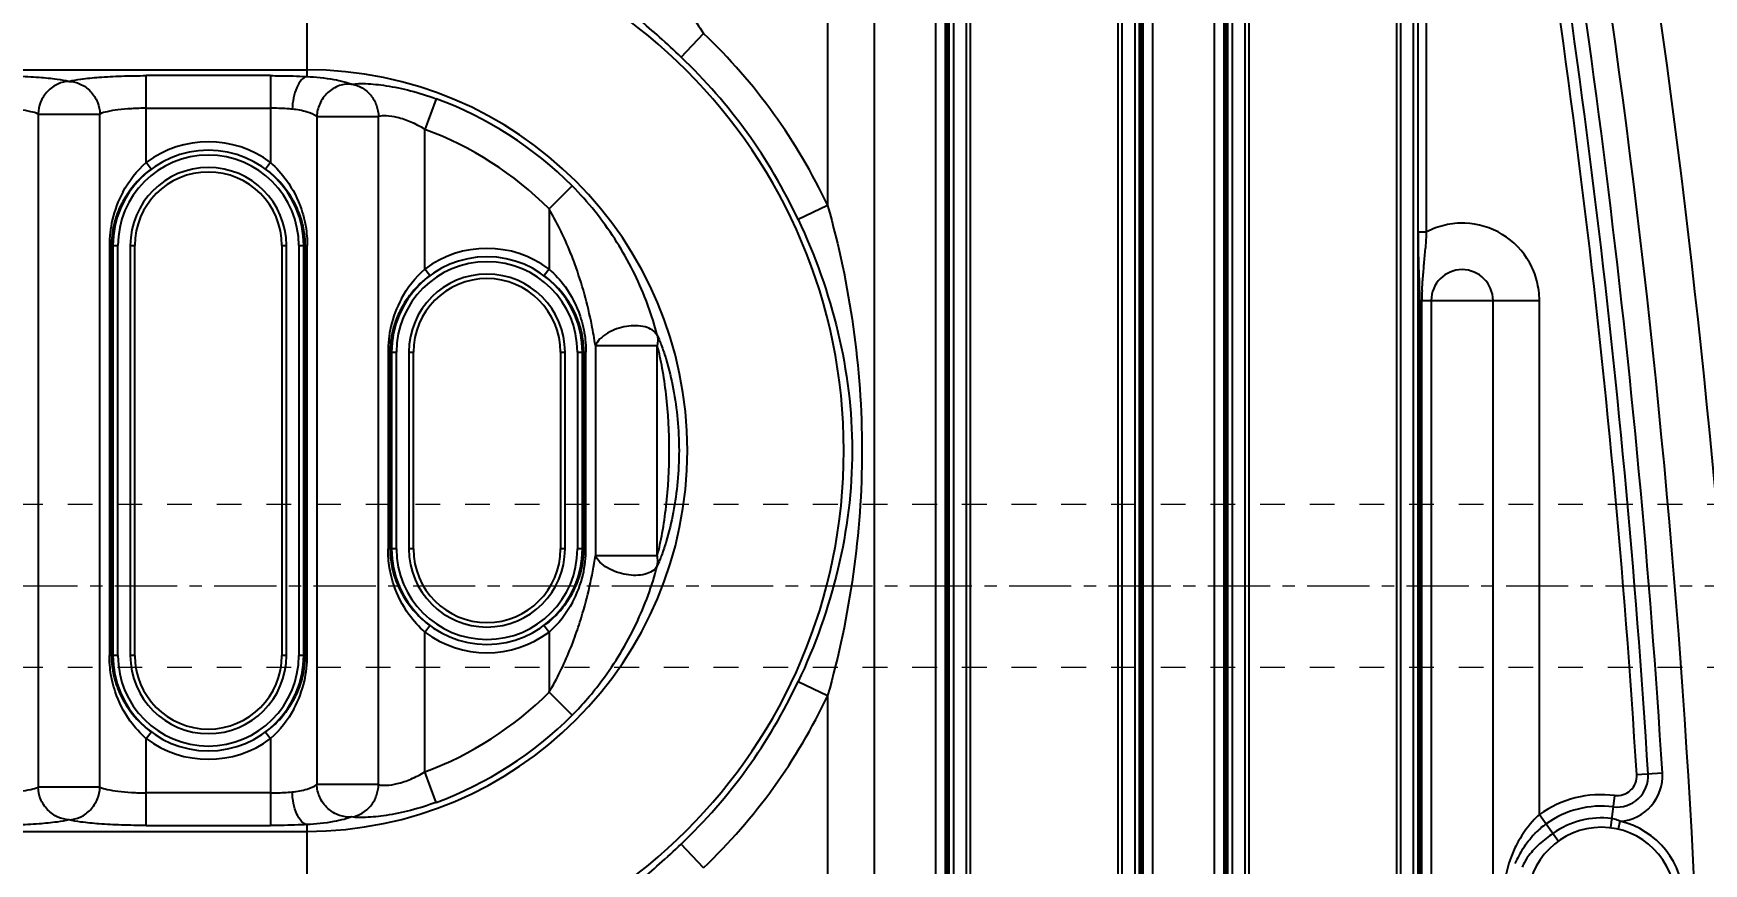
# Model space of a CAD drawing. Header units: millimetres. Extents: x 1147 to 12155, y -6137 to -4403.
# Drawn here: x 2964.9 to 3067.4, y -5227.8 to -5176.9 of the extents above; entities that cross this region are included whole.
import ezdxf

# ---------------------------------------------------------------- set-up
doc = ezdxf.new("R2010")
doc.units = ezdxf.units.MM
doc.header["$LTSCALE"] = 16.335
doc.header["$PDMODE"] = 3
doc.header["$PDSIZE"] = 0.3125
doc.linetypes.add('CENTER', pattern=[0.6, 0.375, -0.075, 0.075, -0.075])
doc.linetypes.add('HIDDEN', pattern=[0.2, 0.1, -0.1])
doc.layers.get('0').update_dxf_attribs({"linetype": 'CONTINUOUS'})
doc.layers.get('Defpoints').update_dxf_attribs({"linetype": 'CONTINUOUS'})
doc.layers.add('cool', color=153, linetype='HIDDEN', lineweight=9)
doc.styles.get("Standard").update_dxf_attribs({"font": 'txt', "width": 0.8})
doc.dimstyles.get("Standard").update_dxf_attribs({"dimtxt": 0.15625, "dimasz": 0.1875, "dimexe": 0.125, "dimexo": 0.0625, "dimtad": 0, "dimtih": 1, "dimtoh": 1, "dimdsep": 46, "dimtxsty": 'Standard', "dimcen": 0.09, "dimadec": 0, "dimazin": 0, "dimtp": 0.01, "dimtm": 0.01, "dimtfac": 1, "dimtofl": 0, "dimtmove": 0, "dimatfit": 3, "dimfxl": 0, "dimtolj": 1, "dimarcsym": 0})

# ---------------------------------------------------------------- blocks, each defined once
blk = doc.blocks.new('*D736')
at = {"color": 4, "lineweight": -2}
for p, q in [((3124.12, -5230.77), (3144.12, -5227.46)), ((3144.12, -5227.46), (3164.12, -5227.46)), ((2956.99, -5230.77), (3124.12, -5230.77))]:
    blk.add_line(p, q, dxfattribs=at)
at = {"layer": 'Defpoints', "color": 0}
for p in [(3164.12, -5227.46), (2956.93, -5230.77), (2876.63, -5263.77)]:
    blk.add_point(p, dxfattribs=at)
at = {"color": 6, "insert": (3175.85, -5227.46), "char_height": 8, "attachment_point": 5}
blk.add_mtext('\\A1;33.00', dxfattribs=at)
blk = doc.blocks.new('*D737')
at = {"color": 4, "lineweight": -2}
blk.add_line((3081.14, -5193.41), (3164.12, -5193.41), dxfattribs=at)
at = {"layer": 'Defpoints', "color": 0}
for p in [(3081.08, -5193.41), (3164.12, -5193.41), (2876.63, -5263.77)]:
    blk.add_point(p, dxfattribs=at)
at = {"color": 6, "insert": (3176.39, -5193.41), "char_height": 8, "attachment_point": 5}
blk.add_mtext('\\A1;70.36', dxfattribs=at)
blk = doc.blocks.new('*D738')
at = {"color": 4, "lineweight": -2}
blk.add_line((3122.57, -5210.77), (3167.71, -5210.77), dxfattribs=at)
at = {"layer": 'Defpoints', "color": 0}
for p in [(3122.51, -5210.77), (3167.71, -5210.77), (2876.63, -5263.77)]:
    blk.add_point(p, dxfattribs=at)
at = {"color": 6, "insert": (3179.44, -5210.77), "char_height": 8, "attachment_point": 5}
blk.add_mtext('\\A1;53.00', dxfattribs=at)
blk = doc.blocks.new('*D739')
at = {"color": 4, "lineweight": -2}
for p, q in [((3124.12, -5174.27), (3144.12, -5170.84)), ((3144.12, -5170.84), (3164.12, -5170.84)), ((2956.99, -5174.27), (3124.12, -5174.27))]:
    blk.add_line(p, q, dxfattribs=at)
at = {"layer": 'Defpoints', "color": 0}
for p in [(3164.12, -5170.84), (2956.93, -5174.27), (2876.63, -5263.77)]:
    blk.add_point(p, dxfattribs=at)
at = {"color": 6, "insert": (3176.39, -5170.84), "char_height": 8, "attachment_point": 5}
blk.add_mtext('\\A1;89.50', dxfattribs=at)
blk = doc.blocks.new('*D740')
at = {"color": 4, "lineweight": -2}
blk.add_line((3089.1, -5158.77), (3164.12, -5158.77), dxfattribs=at)
at = {"layer": 'Defpoints', "color": 0}
for p in [(3089.03, -5158.77), (3164.12, -5158.77), (2876.63, -5263.77)]:
    blk.add_point(p, dxfattribs=at)
at = {"color": 6, "insert": (3177.45, -5158.77), "char_height": 8, "attachment_point": 5}
blk.add_mtext('\\A1;105.00', dxfattribs=at)
blk = doc.blocks.new('*D741')
at = {"color": 4, "lineweight": -2}
blk.add_line((3078.89, -5123.77), (3164.12, -5123.77), dxfattribs=at)
at = {"layer": 'Defpoints', "color": 0}
for p in [(3078.83, -5123.77), (3164.12, -5123.77), (2876.63, -5263.77)]:
    blk.add_point(p, dxfattribs=at)
at = {"color": 6, "insert": (3177.45, -5123.77), "char_height": 8, "attachment_point": 5}
blk.add_mtext('\\A1;140.00', dxfattribs=at)
blk = doc.blocks.new('*D742')
at = {"color": 4, "lineweight": -2}
blk.add_line((3096.7, -5102.77), (3164.12, -5102.77), dxfattribs=at)
at = {"layer": 'Defpoints', "color": 0}
for p in [(3096.64, -5102.77), (3164.12, -5102.77), (2876.63, -5263.77)]:
    blk.add_point(p, dxfattribs=at)
at = {"color": 6, "insert": (3176.92, -5102.77), "char_height": 8, "attachment_point": 5}
blk.add_mtext('\\A1;161.00', dxfattribs=at)
blk = doc.blocks.new('*D743')
at = {"color": 4, "lineweight": -2}
blk.add_line((2891.09, -5078.77), (3164.12, -5078.77), dxfattribs=at)
at = {"layer": 'Defpoints', "color": 0}
for p in [(2891.03, -5078.77), (3164.12, -5078.77), (2876.63, -5263.77)]:
    blk.add_point(p, dxfattribs=at)
at = {"color": 6, "insert": (3177.99, -5078.77), "char_height": 8, "attachment_point": 5}
blk.add_mtext('\\A1;185.00', dxfattribs=at)
blk = doc.blocks.new('*D744')
at = {"color": 4, "lineweight": -2}
for p, q in [((2953.09, -5083.77), (3124.12, -5083.77)), ((3124.12, -5083.77), (3144.12, -5090.06)), ((3144.12, -5090.06), (3164.12, -5090.06))]:
    blk.add_line(p, q, dxfattribs=at)
at = {"layer": 'Defpoints', "color": 0}
for p in [(2953.03, -5083.77), (3164.12, -5090.06), (2876.63, -5263.77)]:
    blk.add_point(p, dxfattribs=at)
at = {"color": 6, "insert": (3177.45, -5090.06), "char_height": 8, "attachment_point": 5}
blk.add_mtext('\\A1;180.00', dxfattribs=at)
blk = doc.blocks.new('*D745')
at = {"color": 4, "lineweight": -2}
blk.add_line((3132.69, -5058.77), (3164.12, -5058.77), dxfattribs=at)
at = {"layer": 'Defpoints', "color": 0}
for p in [(3132.63, -5058.77), (3164.12, -5058.77), (2876.63, -5263.77)]:
    blk.add_point(p, dxfattribs=at)
at = {"color": 6, "insert": (3178.52, -5058.77), "char_height": 8, "attachment_point": 5}
blk.add_mtext('\\A1;205.00', dxfattribs=at)
blk = doc.blocks.new('*D759')
at = {"color": 4, "lineweight": -2}
for p, q in [((3001.43, -5040.27), (3001.43, -5020.27)), ((3001.63, -5059.37), (3001.43, -5040.27)), ((3001.63, -5079.31), (3001.63, -5059.37))]:
    blk.add_line(p, q, dxfattribs=at)
at = {"layer": 'Defpoints', "color": 0}
for p in [(3001.43, -5020.27), (3001.63, -5079.37), (2876.63, -5263.77)]:
    blk.add_point(p, dxfattribs=at)
at = {"color": 6, "insert": (3001.43, -5006.4), "char_height": 8, "attachment_point": 5, "rotation": 90}
blk.add_mtext('\\A1;125.00', dxfattribs=at)
blk = doc.blocks.new('*D760')
at = {"color": 4, "lineweight": -2}
blk.add_line((3074.43, -5119.31), (3074.43, -5020.27), dxfattribs=at)
at = {"layer": 'Defpoints', "color": 0}
for p in [(3074.43, -5020.27), (3074.43, -5119.37), (2876.63, -5263.77)]:
    blk.add_point(p, dxfattribs=at)
at = {"color": 6, "insert": (3074.43, -5005.87), "char_height": 8, "attachment_point": 5, "rotation": 90}
blk.add_mtext('\\A1;197.80', dxfattribs=at)
blk = doc.blocks.new('*D761')
at = {"color": 4, "lineweight": -2}
for p, q in [((3085.72, -5040.27), (3085.72, -5020.27)), ((3076.13, -5060.27), (3085.72, -5040.27)), ((3076.13, -5188.4), (3076.13, -5060.27))]:
    blk.add_line(p, q, dxfattribs=at)
at = {"layer": 'Defpoints', "color": 0}
for p in [(3085.72, -5020.27), (3076.13, -5188.46), (2876.63, -5263.77)]:
    blk.add_point(p, dxfattribs=at)
at = {"color": 6, "insert": (3085.72, -5005.87), "char_height": 8, "attachment_point": 5, "rotation": 90}
blk.add_mtext('\\A1;199.50', dxfattribs=at)
blk = doc.blocks.new('*D762')
at = {"color": 4, "lineweight": -2}
for p, q in [((3097.94, -5040.27), (3097.94, -5020.27)), ((3084.63, -5060.27), (3097.94, -5040.27)), ((3084.63, -5154.31), (3084.63, -5060.27))]:
    blk.add_line(p, q, dxfattribs=at)
at = {"layer": 'Defpoints', "color": 0}
for p in [(3097.94, -5020.27), (3084.63, -5154.37), (2876.63, -5263.77)]:
    blk.add_point(p, dxfattribs=at)
at = {"color": 6, "insert": (3097.94, -5005.87), "char_height": 8, "attachment_point": 5, "rotation": 90}
blk.add_mtext('\\A1;208.00', dxfattribs=at)
blk = doc.blocks.new('*D763')
at = {"color": 4, "lineweight": -2}
for p, q in [((3108.39, -5040.27), (3108.39, -5020.27)), ((3098.63, -5060.27), (3108.39, -5040.27)), ((3098.63, -5234.31), (3098.63, -5060.27))]:
    blk.add_line(p, q, dxfattribs=at)
at = {"layer": 'Defpoints', "color": 0}
for p in [(3108.39, -5020.27), (3098.63, -5234.37), (2876.63, -5263.77)]:
    blk.add_point(p, dxfattribs=at)
at = {"color": 6, "insert": (3108.39, -5005.33), "char_height": 8, "attachment_point": 5, "rotation": 90}
blk.add_mtext('\\A1;222.00', dxfattribs=at)
blk = doc.blocks.new('*D764')
at = {"color": 4, "lineweight": -2}
for p, q in [((3119.57, -5040.27), (3119.57, -5020.27)), ((3106.63, -5060.27), (3119.57, -5040.27)), ((3106.63, -5188.95), (3106.63, -5060.27))]:
    blk.add_line(p, q, dxfattribs=at)
at = {"layer": 'Defpoints', "color": 0}
for p in [(3119.57, -5020.27), (3106.63, -5189.01), (2876.63, -5263.77)]:
    blk.add_point(p, dxfattribs=at)
at = {"color": 6, "insert": (3119.57, -5005.87), "char_height": 8, "attachment_point": 5, "rotation": 90}
blk.add_mtext('\\A1;230.00', dxfattribs=at)
blk = doc.blocks.new('*D765')
at = {"color": 4, "lineweight": -2}
for p, q in [((3130.86, -5040.27), (3130.86, -5020.27)), ((3121.63, -5045.4), (3130.86, -5040.27)), ((3121.63, -5065.34), (3121.63, -5045.4))]:
    blk.add_line(p, q, dxfattribs=at)
at = {"layer": 'Defpoints', "color": 0}
for p in [(3130.86, -5020.27), (3121.63, -5065.4), (2876.63, -5263.77)]:
    blk.add_point(p, dxfattribs=at)
at = {"color": 6, "insert": (3130.86, -5005.33), "char_height": 8, "attachment_point": 5, "rotation": 90}
blk.add_mtext('\\A1;245.00', dxfattribs=at)

msp = doc.modelspace()

# ---------------------------------------------------------------- linework, layer by layer
at = {"color": 7, "linetype": 'Continuous'}
for p, q in [((3016.511, -5134.19), (3016.511, -5383.353)), ((3020.302, -5383.353), (3020.302, -5134.19)), ((3033.604, -5136.352), (3033.604, -5381.322)), ((3037.395, -5381.322), (3037.395, -5136.352)), ((3020.882, -5139.419), (3020.882, -5244.192)), ((3021.006, -5244.192), (3021.006, -5139.419)), ((3021.102, -5139.419), (3021.102, -5244.192)), ((3021.402, -5244.192), (3021.402, -5139.419)), ((3022.163, -5139.419), (3022.163, -5244.192)), ((3022.439, -5244.192), (3022.439, -5139.419)), ((3031.467, -5139.419), (3031.467, -5244.192)), ((3031.743, -5244.192), (3031.743, -5139.419)), ((3032.504, -5139.419), (3032.504, -5244.192)), ((3032.805, -5244.192), (3032.805, -5139.419)), ((3032.9, -5139.419), (3032.9, -5244.192)), ((3033.024, -5244.192), (3033.024, -5139.419)), ((3037.975, -5153.697), (3037.975, -5244.192)), ((3038.1, -5244.192), (3038.1, -5153.697)), ((3038.195, -5153.697), (3038.195, -5244.192)), ((3038.496, -5244.192), (3038.496, -5153.697)), ((3039.257, -5153.697), (3039.257, -5244.192)), ((3039.533, -5244.192), (3039.533, -5153.697)), ((3048.56, -5153.697), (3048.56, -5244.192)), ((3048.836, -5244.192), (3048.836, -5153.697)), ((3049.597, -5153.697), (3049.597, -5244.192)), ((3049.898, -5244.192), (3049.898, -5153.697)), ((3050.412, -5189.056), (3050.412, -5153.697)), ((3013.667, -5163.824), (3013.667, -5187.442)), ((2981.706, -5169.093), (2981.706, -5179.526)), ((3004.673, -5178.329), (3006.052, -5176.881)), ((2945.345, -5179.109), (2981.706, -5179.109)), ((2971.865, -5184.795), (2971.865, -5179.471)), ((2979.48, -5179.471), (2971.865, -5179.471)), ((2979.48, -5179.471), (2979.48, -5184.795)), ((2971.865, -5181.471), (2979.48, -5181.471)), ((2989.649, -5180.887), (2988.958, -5182.764)), ((2965.23, -5181.823), (2965.23, -5223.104)), ((2965.23, -5181.823), (2969.021, -5181.823)), ((2969.021, -5223.104), (2969.021, -5181.823)), ((2982.324, -5181.977), (2986.115, -5181.977)), ((2982.324, -5181.977), (2982.324, -5222.95)), ((2986.115, -5222.95), (2986.115, -5181.977)), ((2988.958, -5191.33), (2988.958, -5182.764)), ((2972.165, -5185.196), (2971.865, -5184.795)), ((2979.48, -5184.795), (2979.18, -5185.196)), ((2997.991, -5186.233), (2996.574, -5187.645)), ((2996.574, -5187.645), (2996.574, -5191.33)), ((3013.667, -5187.442), (3011.857, -5188.293)), ((2969.726, -5189.895), (2969.601, -5189.895)), ((2969.601, -5189.895), (2969.601, -5215.032)), ((2969.726, -5215.032), (2969.726, -5189.895)), ((2969.821, -5189.895), (2970.122, -5189.895)), ((2969.821, -5189.895), (2969.821, -5215.032)), ((2970.122, -5215.032), (2970.122, -5189.895)), ((2970.883, -5189.895), (2971.159, -5189.895)), ((2970.883, -5189.895), (2970.883, -5215.032)), ((2971.159, -5215.032), (2971.159, -5189.895)), ((2980.186, -5189.895), (2980.462, -5189.895)), ((2980.186, -5189.895), (2980.186, -5215.032)), ((2980.462, -5215.032), (2980.462, -5189.895)), ((2981.223, -5189.895), (2981.524, -5189.895)), ((2981.223, -5189.895), (2981.223, -5215.032)), ((2981.524, -5215.032), (2981.524, -5189.895)), ((2981.619, -5189.895), (2981.744, -5189.895)), ((2981.619, -5189.895), (2981.619, -5215.032)), ((2981.744, -5215.032), (2981.744, -5189.895)), ((3049.91, -5189.056), (3050.412, -5189.056)), ((2989.258, -5191.732), (2988.958, -5191.33)), ((2996.574, -5191.33), (2996.274, -5191.732)), ((3049.993, -5193.263), (3057.332, -5193.263)), ((3049.993, -5193.263), (3049.993, -5244.192)), ((3050.118, -5244.192), (3050.118, -5193.263)), ((3050.698, -5193.263), (3050.698, -5324.28)), ((3054.489, -5324.28), (3054.489, -5193.263)), ((3057.332, -5224.791), (3057.332, -5193.263)), ((2999.417, -5196.016), (3003.208, -5196.016)), ((2999.417, -5196.016), (2999.417, -5208.911)), ((3003.208, -5208.911), (3003.208, -5196.016)), ((2986.819, -5196.431), (2986.695, -5196.43)), ((2986.695, -5196.43), (2986.695, -5208.497)), ((2986.819, -5208.497), (2986.819, -5196.431)), ((2986.915, -5196.431), (2987.215, -5196.431)), ((2986.915, -5196.431), (2986.915, -5208.497)), ((2987.215, -5208.497), (2987.215, -5196.431)), ((2987.976, -5196.431), (2988.252, -5196.431)), ((2987.976, -5196.431), (2987.976, -5208.497)), ((2988.252, -5208.497), (2988.252, -5196.431)), ((2997.28, -5196.431), (2997.556, -5196.431)), ((2997.28, -5196.431), (2997.28, -5208.497)), ((2997.556, -5208.497), (2997.556, -5196.431)), ((2998.317, -5196.431), (2998.618, -5196.431)), ((2998.317, -5196.431), (2998.317, -5208.497)), ((2998.618, -5208.497), (2998.618, -5196.431)), ((2998.713, -5196.431), (2998.837, -5196.431)), ((2998.713, -5196.431), (2998.713, -5208.497)), ((2998.837, -5208.497), (2998.837, -5196.431)), ((2986.819, -5208.497), (2986.695, -5208.497)), ((2987.215, -5208.497), (2986.915, -5208.497)), ((2988.252, -5208.497), (2987.976, -5208.497)), ((2997.556, -5208.497), (2997.28, -5208.497)), ((2998.618, -5208.497), (2998.317, -5208.497)), ((2998.713, -5208.497), (2998.837, -5208.497)), ((3003.208, -5208.911), (2999.417, -5208.911)), ((2988.958, -5213.597), (2989.258, -5213.195)), ((2996.274, -5213.195), (2996.574, -5213.597)), ((2988.958, -5222.163), (2988.958, -5213.597)), ((2996.574, -5213.597), (2996.574, -5217.282)), ((2969.726, -5215.032), (2969.601, -5215.032)), ((2970.122, -5215.032), (2969.821, -5215.032)), ((2971.159, -5215.032), (2970.883, -5215.032)), ((2980.462, -5215.032), (2980.186, -5215.032)), ((2981.524, -5215.032), (2981.223, -5215.032)), ((2981.619, -5215.032), (2981.744, -5215.032)), ((2997.991, -5218.694), (2996.574, -5217.282)), ((3011.857, -5216.634), (3013.667, -5217.485)), ((3013.667, -5217.485), (3013.667, -5241.103)), ((2971.865, -5220.132), (2972.165, -5219.731)), ((2971.865, -5225.456), (2971.865, -5220.132)), ((2979.18, -5219.731), (2979.48, -5220.132)), ((2979.48, -5220.132), (2979.48, -5225.456)), ((2989.649, -5224.04), (2988.958, -5222.163)), ((3064.875, -5222.247), (3063.303, -5222.345)), ((2969.021, -5223.104), (2965.23, -5223.104)), ((2979.48, -5223.456), (2971.865, -5223.456)), ((2986.115, -5222.95), (2982.324, -5222.95)), ((3061.95, -5223.619), (3061.702, -5225.607)), ((2971.865, -5225.456), (2979.48, -5225.456)), ((2981.706, -5225.401), (2981.706, -5235.834)), ((3057.332, -5224.791), (3058.497, -5226.42)), ((3062.274, -5225.199), (3062.161, -5225.688)), ((2945.345, -5225.818), (2981.706, -5225.818)), ((3006.052, -5228.046), (3004.673, -5226.598))]:
    msp.add_line(p, q, dxfattribs=at)
for centre, radius, start, end in [((2474.431, -5258.772), 601.639, 6.961913, 10.727289), ((2474.431, -5258.772), 596.119, 349.272711, 10.727289), ((2474.431, -5258.772), 600.652, 6.961913, 10.727289), ((2474.431, -5258.772), 590.698, 3.539745, 10.727289), ((2474.431, -5258.772), 591.573, 3.539821, 10.727289), ((2474.431, -5258.772), 593.158, 349.272711, 10.727289), ((2474.431, -5258.772), 589.998, 3.539745, 10.727289), ((2981.706, -5202.464), 32.954, 270, 90), ((2981.706, -5202.464), 35.316, 25.17253, 46.419), ((2981.706, -5202.464), 33.316, 25.17253, 46.419), ((2981.706, -5202.464), 23.354, 270, 90), ((2981.706, -5202.464), 22.992, 44.90424, 69.78839), ((2975.673, -5189.895), 6.365, 53.25404, 126.74596), ((2981.706, -5202.464), 20.992, 44.90424, 69.78839), ((2975.673, -5189.895), 5.852, 0, 180), ((2975.673, -5189.895), 5.551, 0, 180), ((2975.673, -5189.895), 4.79, 0, 180), ((2975.906, -5190.222), 6.265, 126.67154, 140.62332), ((2975.673, -5189.895), 4.514, 0, 180), ((2975.432, -5190.229), 6.275, 42.45432, 53.32018), ((2976.466, -5189.862), 6.86, 151.70951, 167.07638), ((2975.777, -5190.114), 6.097, 140.63545, 149.13661), ((2975.451, -5189.951), 5.732, 157.87532, 165.89125), ((2975.629, -5190.025), 5.924, 149.14275, 157.86892), ((2976.587, -5189.899), 6.985, 167.0025, 179.96792), ((2975.29, -5189.909), 5.565, 165.90603, 173.29158), ((2975.989, -5189.912), 5.631, 0.17075, 11.28696), ((2975.181, -5189.895), 5.455, 173.30508, 179.99397), ((2992.766, -5196.431), 5.852, 0, 180), ((2992.766, -5196.431), 5.551, 0, 180), ((2992.766, -5196.431), 6.365, 53.25404, 126.74596), ((2992.766, -5196.431), 4.79, 0, 180), ((2993, -5196.757), 6.265, 126.67154, 140.62332), ((2992.766, -5196.431), 4.514, 0, 180), ((2992.525, -5196.765), 6.275, 42.45432, 53.32018), ((3052.593, -5193.263), 1.896, 0, 180), ((2992.87, -5196.649), 6.097, 140.63545, 149.13661), ((3062.579, -5193.271), 12.461, 177.15803, 179.9644), ((2993.56, -5196.398), 6.86, 151.70951, 167.07638), ((2992.723, -5196.56), 5.924, 149.14275, 157.86892), ((2993.68, -5196.434), 6.985, 167.0025, 179.96792), ((2992.544, -5196.487), 5.732, 157.87532, 165.89125), ((2992.274, -5196.431), 5.455, 173.30508, 179.99397), ((2992.383, -5196.445), 5.565, 165.90603, 173.29158), ((2993.104, -5196.448), 5.609, 0.17658, 11.28314), ((2992.45, -5208.48), 5.631, 180.17075, 191.28696), ((2992.766, -5208.497), 5.852, 180, 0), ((2992.766, -5208.497), 5.551, 180, 360), ((2992.766, -5208.497), 4.79, 180, 360), ((2992.766, -5208.497), 4.514, 180, 0), ((2993.149, -5208.482), 5.565, 345.90603, 353.29158), ((2991.852, -5208.493), 6.985, 347.0025, 359.96792), ((2993.258, -5208.496), 5.455, 353.30508, 359.99397), ((2991.972, -5208.529), 6.86, 331.70951, 347.07638), ((2992.988, -5208.44), 5.732, 337.87532, 345.89125), ((2992.662, -5208.278), 6.097, 320.63545, 329.13661), ((2992.809, -5208.367), 5.924, 329.14275, 337.86892), ((2993.007, -5208.162), 6.275, 222.45432, 233.32018), ((2992.532, -5208.17), 6.265, 306.67154, 320.62332), ((2992.766, -5208.497), 6.365, 233.25404, 306.74596), ((2975.356, -5215.015), 5.631, 180.17075, 191.28696), ((2975.673, -5215.032), 5.852, 180, 0), ((2975.673, -5215.032), 5.551, 180, 360), ((2975.673, -5215.032), 4.79, 180, 360), ((2975.673, -5215.032), 4.514, 180, 0), ((2974.759, -5215.028), 6.985, 347.0025, 359.96792), ((2976.164, -5215.032), 5.455, 353.30508, 359.99397), ((2975.894, -5214.976), 5.732, 337.87532, 345.89125), ((2976.055, -5215.018), 5.565, 345.90603, 353.29158), ((2975.716, -5214.902), 5.924, 329.14275, 337.86892), ((2974.879, -5215.065), 6.86, 331.70951, 347.07638), ((2981.706, -5202.464), 20.992, 290.21161, 315.09576), ((2981.706, -5202.464), 33.316, 313.581, 334.82747), ((2981.706, -5202.464), 35.316, 313.581, 334.82747), ((2975.568, -5214.813), 6.097, 320.63545, 329.13661), ((2975.913, -5214.698), 6.275, 222.45432, 233.32018), ((2975.439, -5214.706), 6.265, 306.67154, 320.62332), ((2981.706, -5202.464), 22.992, 290.21161, 315.09576), ((2975.673, -5215.032), 6.365, 233.25404, 306.74596), ((3062.098, -5222.421), 1.908, 262.94156, 3.60649), ((3062.098, -5222.421), 2.783, 273.6359, 3.60177), ((3061.14, -5230.115), 6.546, 82.88987, 125.57361), ((3061.14, -5230.115), 5.846, 82.88987, 125.57422), ((3061.14, -5230.115), 4.545, 0, 180), ((3060.794, -5229.585), 5.213, 127.26706, 136.57875), ((3060.664, -5229.421), 5.004, 125.76083, 127.22035), ((3061.14, -5230.115), 5.121, 82.88947, 125.57291), ((3061.14, -5230.115), 5.045, 0, 77.00618), ((3062.097, -5230.593), 6.864, 147.06742, 155.93555)]:
    msp.add_arc(centre, radius, start, end, dxfattribs=at)
for points, knots in [([(3003.208, -5172.668), (3003.366, -5172.934), (3003.778, -5173.529), (3004.47, -5174.503), (3005.254, -5175.645), (3005.785, -5176.458), (3006.051, -5176.881)], [0, 0, 0, 0, 0.1821994, 0.4268981, 0.7053711, 1, 1, 1, 1]), ([(3004.673, -5178.329), (3004.24, -5177.918), (3003.386, -5177.13), (3002.145, -5176.047), (3001.196, -5175.239), (3000.571, -5174.688), (3000.316, -5174.45), (3000.213, -5174.339)], [0, 0, 0, 0, 0.2994118, 0.5824116, 0.8253921, 0.9242352, 1, 1, 1, 1]), ([(2962.387, -5179.471), (2962.895, -5179.471), (2963.864, -5179.487), (2965.203, -5179.552), (2966.275, -5179.656), (2966.889, -5179.753), (2967.126, -5179.823)], [0, 0, 0, 0, 0.3203741, 0.6106181, 0.8440656, 1, 1, 1, 1]), ([(2967.126, -5179.823), (2967.363, -5179.753), (2967.976, -5179.656), (2969.049, -5179.552), (2970.387, -5179.487), (2971.356, -5179.471), (2971.865, -5179.471)], [0, 0, 0, 0, 0.1559489, 0.3894042, 0.6796489, 1, 1, 1, 1]), ([(2979.48, -5179.471), (2979.672, -5179.471), (2980.414, -5179.476), (2981.156, -5179.497), (2981.706, -5179.526)], [0, 0, 0, 0, 0.2583849, 1, 1, 1, 1]), ([(2981.706, -5179.526), (2981.583, -5179.552), (2981.317, -5179.75), (2981.058, -5180.224), (2980.881, -5180.842), (2980.825, -5181.296), (2980.815, -5181.526)], [0, 0, 0, 0, 0.1642237, 0.4041568, 0.6990547, 1, 1, 1, 1]), ([(2981.706, -5179.526), (2982.262, -5179.553), (2983.035, -5179.63), (2983.949, -5179.824), (2984.312, -5179.933), (2984.463, -5179.992)], [0, 0, 0, 0, 0.5958103, 0.8270793, 1, 1, 1, 1]), ([(2967.126, -5179.823), (2966.892, -5179.832), (2966.398, -5179.949), (2965.768, -5180.402), (2965.346, -5181.067), (2965.238, -5181.577), (2965.23, -5181.823)], [0, 0, 0, 0, 0.2335792, 0.491555, 0.7547818, 1, 1, 1, 1]), ([(2967.126, -5179.823), (2967.36, -5179.832), (2967.854, -5179.949), (2968.484, -5180.402), (2968.906, -5181.067), (2969.013, -5181.577), (2969.021, -5181.823)], [0, 0, 0, 0, 0.2335791, 0.4915547, 0.7547816, 1, 1, 1, 1]), ([(2984.463, -5179.992), (2984.215, -5179.971), (2983.673, -5180.04), (2982.957, -5180.476), (2982.466, -5181.168), (2982.336, -5181.715), (2982.324, -5181.977)], [0, 0, 0, 0, 0.2314492, 0.4911362, 0.756519, 1, 1, 1, 1]), ([(2984.463, -5179.992), (2984.745, -5179.951), (2985.457, -5179.949), (2986.668, -5180.075), (2988.122, -5180.379), (2989.133, -5180.698), (2989.649, -5180.887)], [0, 0, 0, 0, 0.1613621, 0.4004981, 0.6890934, 1, 1, 1, 1]), ([(2984.463, -5179.992), (2984.909, -5180.063), (2985.573, -5180.457), (2986.016, -5181.278), (2986.11, -5181.748), (2986.115, -5181.977)], [0, 0, 0, 0, 0.490197, 0.7512595, 1, 1, 1, 1]), ([(2965.23, -5181.823), (2965.093, -5181.755), (2964.724, -5181.656), (2964.079, -5181.552), (2963.274, -5181.487), (2962.692, -5181.471), (2962.387, -5181.471)], [0, 0, 0, 0, 0.1599693, 0.3931798, 0.6819511, 1, 1, 1, 1]), ([(2971.865, -5181.471), (2971.559, -5181.471), (2970.977, -5181.487), (2970.172, -5181.552), (2969.527, -5181.656), (2969.159, -5181.755), (2969.021, -5181.823)], [0, 0, 0, 0, 0.3180555, 0.6068233, 0.8400282, 1, 1, 1, 1]), ([(2980.815, -5181.526), (2980.71, -5181.517), (2980.265, -5181.484), (2979.82, -5181.471), (2979.48, -5181.471)], [0, 0, 0, 0, 0.2386225, 1, 1, 1, 1]), ([(2982.324, -5181.977), (2982.146, -5181.852), (2981.646, -5181.653), (2981.125, -5181.553), (2980.815, -5181.526)], [0, 0, 0, 0, 0.4114428, 1, 1, 1, 1]), ([(2988.958, -5182.764), (2988.679, -5182.593), (2988.129, -5182.309), (2987.324, -5182.028), (2986.656, -5181.923), (2986.263, -5181.933), (2986.115, -5181.977)], [0, 0, 0, 0, 0.3262177, 0.615864, 0.8460551, 1, 1, 1, 1]), ([(2981.221, -5187.836), (2981.154, -5187.668), (2980.855, -5187.004), (2980.431, -5186.397), (2980.062, -5185.993)], [0, 0, 0, 0, 0.2482041, 1, 1, 1, 1]), ([(2980.461, -5185.876), (2980.856, -5186.426), (2981.276, -5187.252), (2981.519, -5188.127), (2981.57, -5188.352)], [0, 0, 0, 0, 0.7465359, 1, 1, 1, 1]), ([(3003.213, -5195.391), (3003.006, -5194.585), (3002.324, -5192.531), (3000.687, -5189.358), (2998.973, -5187.219), (2997.991, -5186.233)], [0, 0, 0, 0, 0.2344733, 0.6078929, 1, 1, 1, 1]), ([(2981.51, -5188.81), (2981.494, -5188.725), (2981.419, -5188.395), (2981.314, -5188.071), (2981.221, -5187.836)], [0, 0, 0, 0, 0.2530935, 1, 1, 1, 1]), ([(2998.151, -5191.005), (2998.043, -5190.712), (2997.596, -5189.557), (2997.049, -5188.439), (2996.574, -5187.645)], [0, 0, 0, 0, 0.2524532, 1, 1, 1, 1]), ([(3013.667, -5187.442), (3015.04, -5192.308), (3016.499, -5202.463), (3015.04, -5212.619), (3013.667, -5217.485)], [0, 0, 0, 0, 0.4999809, 1, 1, 1, 1]), ([(2981.57, -5188.352), (2981.598, -5188.476), (2981.699, -5188.985), (2981.744, -5189.504), (2981.744, -5189.895)], [0, 0, 0, 0, 0.2465221, 1, 1, 1, 1]), ([(3011.857, -5188.293), (3012.896, -5190.502), (3014.559, -5195.131), (3015.477, -5202.464), (3014.559, -5209.796), (3012.896, -5214.425), (3011.857, -5216.634)], [0, 0, 0, 0, 0.2500634, 0.5000005, 0.749938, 1, 1, 1, 1]), ([(3057.332, -5193.263), (3057.332, -5192.859), (3057.23, -5192.047), (3056.624, -5190.54), (3055.171, -5189.021), (3053.154, -5188.425), (3051.537, -5188.583), (3050.77, -5188.869), (3050.412, -5189.056)], [0, 0, 0, 0, 0.125495, 0.2510315, 0.5000068, 0.7489661, 0.8745011, 1, 1, 1, 1]), ([(3049.993, -5193.263), (3049.993, -5192.591), (3049.933, -5191.189), (3049.91, -5189.786), (3049.91, -5189.056)], [0, 0, 0, 0, 0.479419, 1, 1, 1, 1]), ([(3050.133, -5192.653), (3050.149, -5192.355), (3050.198, -5191.766), (3050.269, -5190.876), (3050.359, -5189.977), (3050.411, -5189.366), (3050.412, -5189.056)], [0, 0, 0, 0, 0.2481278, 0.4915604, 0.7416692, 1, 1, 1, 1]), ([(2999.417, -5196.016), (2999.355, -5195.599), (2999.056, -5193.901), (2998.597, -5192.229), (2998.151, -5191.005)], [0, 0, 0, 0, 0.2443405, 1, 1, 1, 1]), ([(2998.314, -5194.372), (2998.248, -5194.204), (2997.948, -5193.54), (2997.525, -5192.933), (2997.155, -5192.529)], [0, 0, 0, 0, 0.2482041, 1, 1, 1, 1]), ([(2997.554, -5192.412), (2997.95, -5192.962), (2998.369, -5193.788), (2998.613, -5194.663), (2998.664, -5194.888)], [0, 0, 0, 0, 0.7465359, 1, 1, 1, 1]), ([(2998.604, -5195.345), (2998.587, -5195.261), (2998.513, -5194.93), (2998.408, -5194.607), (2998.314, -5194.372)], [0, 0, 0, 0, 0.2530935, 1, 1, 1, 1]), ([(2998.664, -5194.888), (2998.692, -5195.012), (2998.792, -5195.521), (2998.837, -5196.04), (2998.837, -5196.431)], [0, 0, 0, 0, 0.2465221, 1, 1, 1, 1]), ([(3003.213, -5195.391), (3003.078, -5195.124), (3002.575, -5194.862), (3001.902, -5194.792), (3001.103, -5194.854), (3000.328, -5195.12), (2999.705, -5195.577), (2999.483, -5195.868), (2999.417, -5196.016)], [0, 0, 0, 0, 0.2058303, 0.3383742, 0.4720364, 0.7537146, 0.888756, 1, 1, 1, 1]), ([(3003.213, -5195.391), (3003.249, -5195.543), (3003.257, -5195.758), (3003.22, -5195.964), (3003.208, -5196.016)], [0, 0, 0, 0, 0.7447542, 1, 1, 1, 1]), ([(3003.208, -5208.911), (3003.339, -5208.456), (3003.546, -5207.452), (3003.859, -5205.306), (3004.011, -5202.464), (3003.859, -5199.621), (3003.547, -5197.475), (3003.339, -5196.471), (3003.208, -5196.016)], [0, 0, 0, 0, 0.1092643, 0.2358224, 0.4999799, 0.7641468, 0.8907143, 1, 1, 1, 1]), ([(3003.213, -5195.391), (3003.317, -5195.615), (3003.513, -5196.109), (3003.87, -5197.196), (3004.227, -5198.687), (3004.49, -5200.554), (3004.578, -5202.464), (3004.49, -5204.373), (3004.227, -5206.24), (3003.87, -5207.731), (3003.513, -5208.818), (3003.317, -5209.312), (3003.213, -5209.536)], [0, 0, 0, 0, 0.0510962, 0.1100787, 0.2368567, 0.3678255, 0.4999995, 0.6321742, 0.763143, 0.8899211, 0.9489039, 1, 1, 1, 1]), ([(2986.868, -5210.04), (2986.84, -5209.915), (2986.74, -5209.407), (2986.695, -5208.887), (2986.695, -5208.497)], [0, 0, 0, 0, 0.2465221, 1, 1, 1, 1]), ([(2998.152, -5213.917), (2998.302, -5213.507), (2998.846, -5211.872), (2999.226, -5210.183), (2999.417, -5208.911)], [0, 0, 0, 0, 0.2536738, 1, 1, 1, 1]), ([(3003.213, -5209.536), (3003.078, -5209.803), (3002.575, -5210.065), (3001.902, -5210.135), (3001.103, -5210.073), (3000.328, -5209.807), (2999.705, -5209.35), (2999.483, -5209.059), (2999.417, -5208.911)], [0, 0, 0, 0, 0.205831, 0.3383796, 0.4720462, 0.7537236, 0.8887617, 1, 1, 1, 1]), ([(3003.213, -5209.536), (3003.249, -5209.384), (3003.257, -5209.169), (3003.22, -5208.963), (3003.208, -5208.911)], [0, 0, 0, 0, 0.744754, 1, 1, 1, 1]), ([(2987.978, -5212.515), (2987.583, -5211.965), (2987.163, -5211.139), (2986.919, -5210.264), (2986.868, -5210.04)], [0, 0, 0, 0, 0.7465359, 1, 1, 1, 1]), ([(2986.928, -5209.582), (2986.945, -5209.666), (2987.019, -5209.997), (2987.124, -5210.32), (2987.218, -5210.555)], [0, 0, 0, 0, 0.2530935, 1, 1, 1, 1]), ([(2997.991, -5218.694), (2998.65, -5218.032), (3000.147, -5216.294), (3001.987, -5213.232), (3002.898, -5210.761), (3003.213, -5209.536)], [0, 0, 0, 0, 0.2633066, 0.6437379, 1, 1, 1, 1]), ([(2987.218, -5210.555), (2987.284, -5210.723), (2987.584, -5211.387), (2988.007, -5211.994), (2988.377, -5212.398)], [0, 0, 0, 0, 0.2482041, 1, 1, 1, 1]), ([(2996.574, -5217.282), (2996.731, -5217.02), (2997.337, -5215.938), (2997.832, -5214.795), (2998.152, -5213.917)], [0, 0, 0, 0, 0.246572, 1, 1, 1, 1]), ([(2969.775, -5216.575), (2969.747, -5216.451), (2969.646, -5215.942), (2969.601, -5215.423), (2969.601, -5215.032)], [0, 0, 0, 0, 0.2465221, 1, 1, 1, 1]), ([(2969.835, -5216.118), (2969.851, -5216.202), (2969.926, -5216.532), (2970.031, -5216.856), (2970.124, -5217.091)], [0, 0, 0, 0, 0.2530935, 1, 1, 1, 1]), ([(2970.884, -5219.051), (2970.489, -5218.501), (2970.069, -5217.675), (2969.826, -5216.8), (2969.775, -5216.575)], [0, 0, 0, 0, 0.7465359, 1, 1, 1, 1]), ([(2970.124, -5217.091), (2970.191, -5217.259), (2970.49, -5217.923), (2970.914, -5218.53), (2971.283, -5218.934)], [0, 0, 0, 0, 0.2482041, 1, 1, 1, 1]), ([(2986.115, -5222.95), (2986.263, -5222.994), (2986.656, -5223.004), (2987.324, -5222.899), (2988.129, -5222.618), (2988.679, -5222.334), (2988.958, -5222.163)], [0, 0, 0, 0, 0.1539432, 0.3841363, 0.6737803, 1, 1, 1, 1]), ([(3061.95, -5223.619), (3062.29, -5223.662), (3063.045, -5223.426), (3063.324, -5222.686), (3063.303, -5222.345)], [0, 0, 0, 0, 0.5000646, 1, 1, 1, 1]), ([(2962.387, -5223.456), (2962.692, -5223.456), (2963.274, -5223.44), (2964.079, -5223.375), (2964.724, -5223.271), (2965.093, -5223.172), (2965.23, -5223.104)], [0, 0, 0, 0, 0.3180555, 0.6068233, 0.8400282, 1, 1, 1, 1]), ([(2967.126, -5225.104), (2966.892, -5225.095), (2966.398, -5224.978), (2965.768, -5224.525), (2965.346, -5223.86), (2965.238, -5223.35), (2965.23, -5223.104)], [0, 0, 0, 0, 0.2335791, 0.4915547, 0.7547816, 1, 1, 1, 1]), ([(2967.126, -5225.104), (2967.36, -5225.095), (2967.854, -5224.978), (2968.484, -5224.525), (2968.906, -5223.86), (2969.013, -5223.35), (2969.021, -5223.104)], [0, 0, 0, 0, 0.2335792, 0.491555, 0.7547818, 1, 1, 1, 1]), ([(2969.021, -5223.104), (2969.159, -5223.172), (2969.527, -5223.271), (2970.172, -5223.375), (2970.977, -5223.44), (2971.559, -5223.456), (2971.865, -5223.456)], [0, 0, 0, 0, 0.1599693, 0.3931798, 0.6819511, 1, 1, 1, 1]), ([(2979.48, -5223.456), (2979.596, -5223.456), (2980.041, -5223.451), (2980.486, -5223.43), (2980.815, -5223.401)], [0, 0, 0, 0, 0.2582252, 1, 1, 1, 1]), ([(2981.706, -5225.401), (2981.585, -5225.376), (2981.329, -5225.178), (2981.061, -5224.72), (2980.885, -5224.098), (2980.825, -5223.637), (2980.815, -5223.401)], [0, 0, 0, 0, 0.1617302, 0.3946339, 0.6905799, 1, 1, 1, 1]), ([(2980.815, -5223.401), (2981.125, -5223.374), (2981.646, -5223.274), (2982.146, -5223.075), (2982.324, -5222.95)], [0, 0, 0, 0, 0.5884447, 1, 1, 1, 1]), ([(2984.463, -5224.935), (2984.215, -5224.956), (2983.673, -5224.887), (2982.957, -5224.451), (2982.466, -5223.759), (2982.336, -5223.212), (2982.324, -5222.95)], [0, 0, 0, 0, 0.2314474, 0.491134, 0.7565178, 1, 1, 1, 1]), ([(2984.463, -5224.935), (2984.909, -5224.864), (2985.573, -5224.47), (2986.016, -5223.649), (2986.11, -5223.179), (2986.115, -5222.95)], [0, 0, 0, 0, 0.4901968, 0.7512593, 1, 1, 1, 1]), ([(2989.649, -5224.04), (2989.133, -5224.229), (2988.122, -5224.548), (2986.668, -5224.852), (2985.457, -5224.976), (2984.745, -5224.977), (2984.463, -5224.935)], [0, 0, 0, 0, 0.3109067, 0.5995363, 0.8386376, 1, 1, 1, 1]), ([(2967.126, -5225.104), (2966.889, -5225.174), (2966.275, -5225.271), (2965.203, -5225.375), (2963.864, -5225.44), (2962.895, -5225.456), (2962.387, -5225.456)], [0, 0, 0, 0, 0.1559489, 0.3894042, 0.6796489, 1, 1, 1, 1]), ([(2971.865, -5225.456), (2971.356, -5225.456), (2970.387, -5225.44), (2969.049, -5225.375), (2967.976, -5225.271), (2967.363, -5225.174), (2967.126, -5225.104)], [0, 0, 0, 0, 0.3203741, 0.6106181, 0.8440656, 1, 1, 1, 1]), ([(2981.706, -5225.401), (2981.529, -5225.41), (2980.788, -5225.443), (2980.046, -5225.456), (2979.48, -5225.456)], [0, 0, 0, 0, 0.2382946, 1, 1, 1, 1]), ([(2984.463, -5224.935), (2984.312, -5224.994), (2983.949, -5225.103), (2983.034, -5225.297), (2982.262, -5225.374), (2981.706, -5225.401)], [0, 0, 0, 0, 0.172963, 0.4041593, 1, 1, 1, 1]), ([(3057.332, -5224.791), (3057.187, -5224.922), (3056.639, -5225.47), (3056.198, -5226.121), (3055.933, -5226.634)], [0, 0, 0, 0, 0.2533996, 1, 1, 1, 1]), ([(3000.213, -5230.588), (3000.455, -5230.338), (3001.082, -5229.788), (3002.143, -5228.881), (3003.385, -5227.798), (3004.24, -5227.01), (3004.673, -5226.598)], [0, 0, 0, 0, 0.1742987, 0.4173761, 0.7003092, 1, 1, 1, 1]), ([(3055.933, -5226.634), (3055.797, -5226.899), (3055.315, -5227.998), (3055.102, -5229.213), (3055.102, -5230.115)], [0, 0, 0, 0, 0.2479758, 1, 1, 1, 1])]:
    msp.add_open_spline(points, degree=3, knots=knots, dxfattribs=at)
for points in [[(2970.426, -5186.611), (2970.792, -5185.931), (2971.282, -5185.302), (2971.865, -5184.795)], [(2979.481, -5184.795), (2979.847, -5185.114), (2980.177, -5185.48), (2980.461, -5185.876)], [(2987.519, -5193.146), (2987.885, -5192.466), (2988.376, -5191.838), (2988.958, -5191.33)], [(2996.574, -5191.33), (2996.941, -5191.65), (2997.271, -5192.016), (2997.554, -5192.412)], [(2998.013, -5211.781), (2997.647, -5212.461), (2997.156, -5213.089), (2996.574, -5213.597)], [(2988.958, -5213.597), (2988.591, -5213.277), (2988.261, -5212.911), (2987.978, -5212.515)], [(2980.919, -5218.316), (2980.553, -5218.996), (2980.063, -5219.625), (2979.48, -5220.132)], [(2971.865, -5220.133), (2971.498, -5219.813), (2971.168, -5219.447), (2970.884, -5219.051)], [(3061.947, -5225.068), (3061.89, -5225.052), (3061.832, -5225.041), (3061.774, -5225.033)], [(3062.274, -5225.199), (3062.17, -5225.144), (3062.06, -5225.098), (3061.947, -5225.068)], [(3056.336, -5226.861), (3056.534, -5226.556), (3056.757, -5226.265), (3057.007, -5226.001)], [(3057.341, -5226.588), (3057.104, -5226.804), (3056.879, -5227.037), (3056.69, -5227.295)], [(3058.161, -5225.95), (3057.87, -5226.137), (3057.597, -5226.354), (3057.341, -5226.588)], [(3056.69, -5227.295), (3056.526, -5227.517), (3056.388, -5227.758), (3056.275, -5228.01)]]:
    msp.add_open_spline(points, degree=3, dxfattribs=at)
at = {"layer": 'cool', "ltscale": 0.932966}
for p, q in [((3142.303, -5205.772), (2709.631, -5205.772)), ((3142.303, -5215.772), (2709.631, -5215.772))]:
    msp.add_line(p, q, dxfattribs=at)
at = {"layer": 'cool', "color": 1, "linetype": 'CENTER', "ltscale": 0.621977}
msp.add_line((3156.631, -5210.772), (2703.631, -5210.772), dxfattribs=at)

# ---------------------------------------------------------------- dimensions: what is measured, and where the dimension line sits
for feature_location, offset, dtype, picture, middle in [((3098.631, -5234.372), (9.758, 214.105), 1, '*D763', (3108.389, -5005.333)), ((3121.631, -5065.398), (9.23, 45.132), 1, '*D765', (3130.861, -5005.333)), ((3074.431, -5119.372), (0, 99.105), 1, '*D760', (3074.431, -5005.866)), ((3076.129, -5188.464), (9.588, 168.198), 1, '*D761', (3085.717, -5005.866)), ((3084.633, -5154.372), (13.31, 134.105), 1, '*D762', (3097.943, -5005.866)), ((3106.631, -5189.014), (12.944, 168.748), 1, '*D764', (3119.575, -5005.866)), ((3001.631, -5079.372), (-0.2, 59.105), 1, '*D759', (3001.431, -5006.399)), ((3132.631, -5058.772), (31.491, 0), 0, '*D745', (3178.522, -5058.772)), ((2891.031, -5078.772), (273.091, 0), 0, '*D743', (3177.988, -5078.772)), ((2953.031, -5083.772), (211.091, -6.286), 0, '*D744', (3177.455, -5090.058)), ((3096.642, -5102.772), (67.48, 0), 0, '*D742', (3176.922, -5102.772)), ((3078.831, -5123.772), (85.291, 0), 0, '*D741', (3177.455, -5123.772)), ((3089.033, -5158.772), (75.088, 0), 0, '*D740', (3177.455, -5158.772)), ((2956.931, -5174.272), (207.191, 3.43), 0, '*D739', (3176.388, -5170.842)), ((3081.079, -5193.414), (83.042, 0), 0, '*D737', (3176.388, -5193.414)), ((3122.506, -5210.772), (45.204, 0), 0, '*D738', (3179.443, -5210.772)), ((2956.931, -5230.772), (207.191, 3.316), 0, '*D736', (3175.855, -5227.456))]:
    dim = msp.add_ordinate_dim(feature_location=feature_location, offset=offset, dtype=dtype, origin=(2876.631, -5263.772), dimstyle='Standard', override={"dimtxt": 8, "dimasz": 10, "dimgap": 0, "dimtih": 0, "dimtoh": 0, "dimzin": 0, "dimcen": 0, "dimclrd": 4, "dimclre": 4, "dimclrt": 6, "dimadec": 2, "dimtp": 0, "dimtm": 0, "dimtzin": 0})
    dim.commit()
    dim.dimension.update_dxf_attribs({"geometry": picture, "text_midpoint": middle})

doc.saveas('drawing.dxf')
